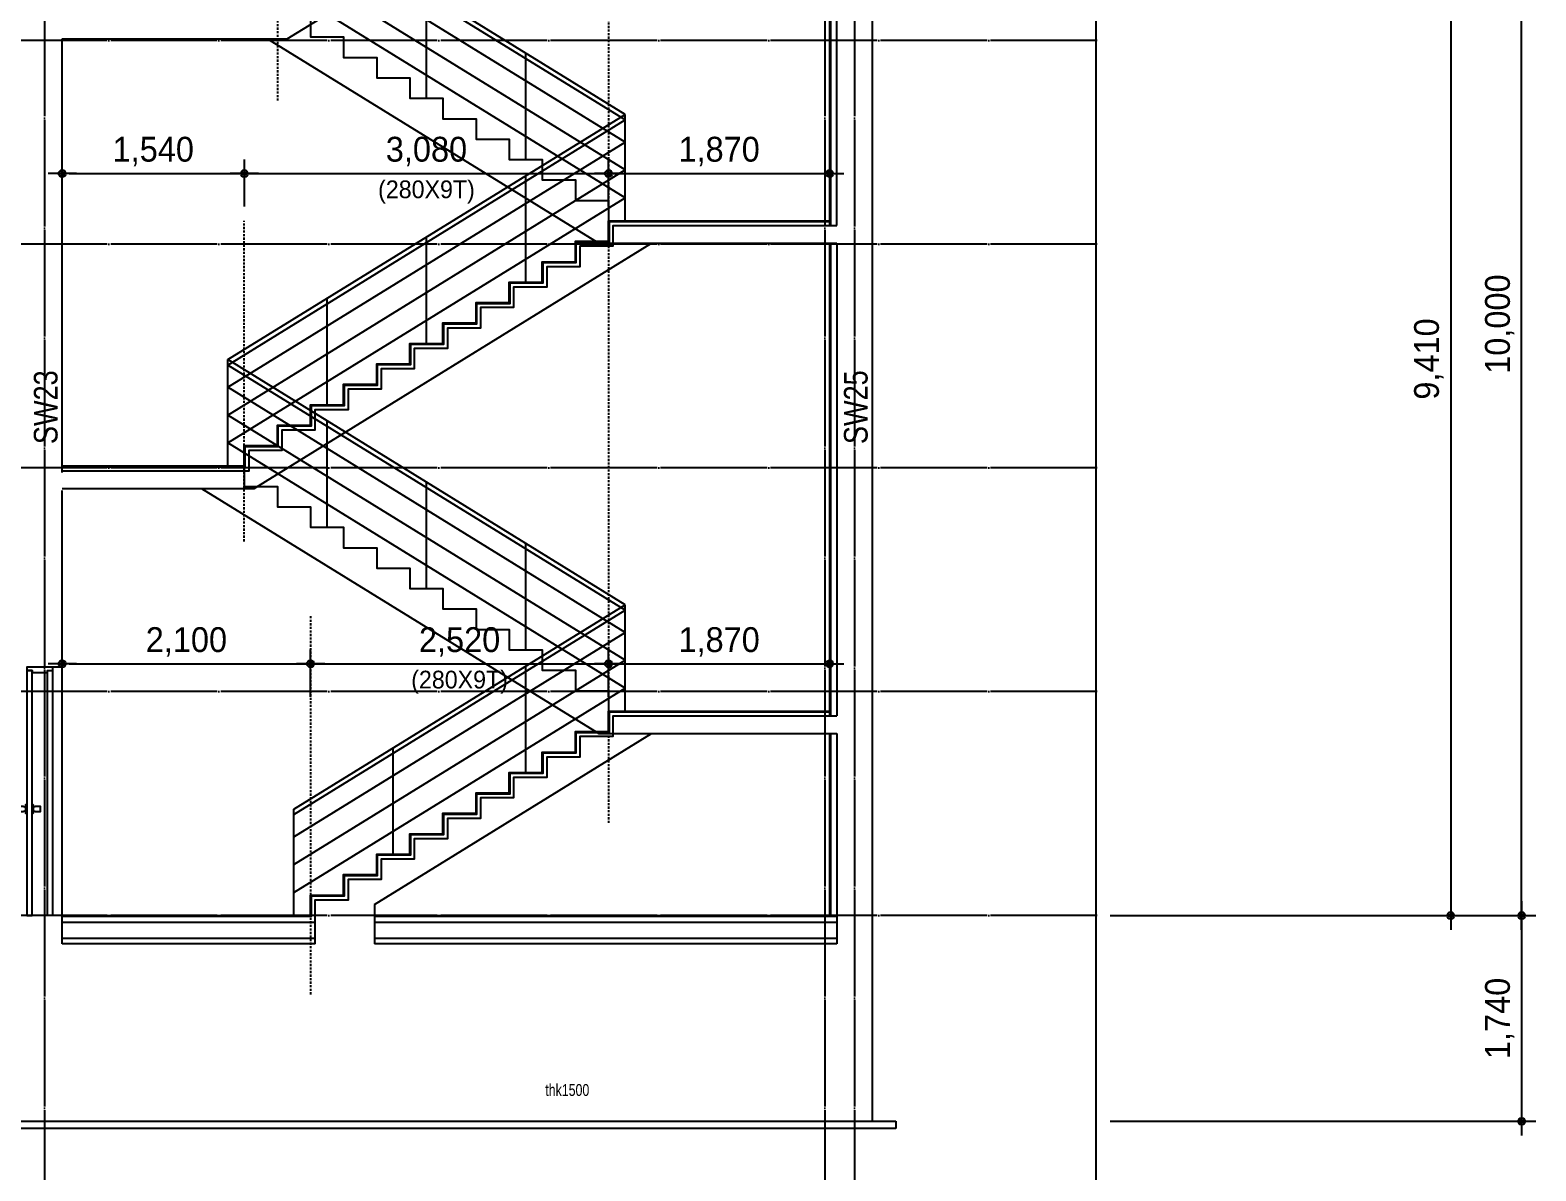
# Model space of a CAD drawing. Header units: millimetres. Extents: x 11948722 to 13111668, y -10771712 to -10232988.
# Drawn here: x 12782033 to 12794766, y -10503863 to -10494219 of the extents above; entities that cross this region are included whole.
import ezdxf
from ezdxf.enums import TextEntityAlignment as Align

# ---------------------------------------------------------------- set-up
doc = ezdxf.new("R2010")
doc.units = ezdxf.units.MM
doc.header["$LTSCALE"] = 150
doc.header["$MEASUREMENT"] = 0
doc.linetypes.add('CEN', pattern=[6.2, 6, -0.1, 0, -0.1])
doc.linetypes.add('Xref-계단단면도$0$H', pattern=[1, 0.6, -0.4])
doc.layers.get('0').update_dxf_attribs({"linetype": 'CONTINUOUS'})
doc.layers.get('Defpoints').update_dxf_attribs({"color": 117, "linetype": 'CONTINUOUS'})
for name, color, linetype in [('A-DOOR', 4, 'CONTINUOUS'), ('A-ELE-8', 8, 'CONTINUOUS'), ('A-중심선', 10, 'CEN'), ('CON-C', 2, 'CONTINUOUS'), ('ELE-06', 6, 'CONTINUOUS'), ('ELE-8', 8, 'CONTINUOUS'), ('ele11', 251, 'CONTINUOUS'), ('Xref-계단단면도$0$3 dim0', 7, 'CONTINUOUS'), ('Xref-계단단면도$0$A-CEIL', 6, 'CONTINUOUS'), ('Xref-계단단면도$0$A-DIM', 7, 'CONTINUOUS')]:
    doc.layers.add(name, color=color, linetype=linetype)
doc.styles.add('A.NARROW', font='ARIALN.TTF')
doc.styles.add('Xref-계단단면도$0$나눔고딕 Se', font='')
doc.styles.add('주석', font='')
doc.styles.get('Xref-계단단면도$0$나눔고딕 Se').set_extended_font_data('Dotum')
doc.styles.get('주석').set_extended_font_data('Dotum')
doc.dimstyles.new('Xref-계단단면도$0$A1-100', dxfattribs={"dimtxt": 3, "dimasz": 1, "dimexe": 2, "dimexo": 2, "dimgap": 1, "dimtad": 1, "dimdec": 0, "dimzin": 12, "dimdsep": 46, "dimlunit": 6, "dimtxsty": 'Xref-계단단면도$0$나눔고딕 Se', "dimblk1": 'Xref-계단단면도$0$DIMDOT', "dimblk2": 'Xref-계단단면도$0$DIMDOT', "dimsah": 1, "dimcen": -1, "dimdle": 2, "dimclrd": 256, "dimclre": 256, "dimclrt": 3, "dimadec": 0, "dimazin": 0, "dimtfac": 1, "dimtdec": 0, "dimtix": 1, "dimtmove": 2, "dimatfit": 3, "dimldrblk": 'Xref-계단단면도$0$DIMDOT', "dimfxl": 1, "dimtvp": 1, "dimtolj": 1, "dimtzin": 12, "dimlwd": -1, "dimlwe": -1, "dimarcsym": 0})

# ---------------------------------------------------------------- blocks, each defined once
blk = doc.blocks.new('Xref-계단단면도$0$DIMDOT')
at = {"color": 0}
blk.add_line((-2, 0), (2, 0), dxfattribs=at)
for radius in [0.5, 0.25]:
    blk.add_circle((0, 0), radius, dxfattribs=at)
blk = doc.blocks.new('*D1138')
at = {"layer": 'Defpoints', "color": 0, "ltscale": 1200}
for p in [(12791046, -10491704), (12794646, -10491704), (12791046, -10501704)]:
    blk.add_point(p, dxfattribs=at)
at = {"layer": 'Xref-계단단면도$0$3 dim0'}
for p, q in [((12791166, -10491704), (12794766, -10491704)), ((12794646, -10501644), (12794646, -10491764)), ((12791166, -10501704), (12794766, -10501704))]:
    blk.add_line(p, q, dxfattribs=at)
at = {"layer": 'Xref-계단단면도$0$3 dim0', "ltscale": 1200, "xscale": 60, "yscale": 60, "zscale": 60}
for p, rotation in [((12794646, -10491704), 90), ((12794646, -10501704), 270)]:
    blk.add_blockref('Xref-계단단면도$0$DIMDOT', p, dxfattribs=dict(at, rotation=rotation))
at = {"layer": 'Xref-계단단면도$0$3 dim0', "color": 3, "ltscale": 1200, "insert": (12794461, -10496704), "char_height": 210, "attachment_point": 5, "rotation": 90, "style": 'Xref-계단단면도$0$나눔고딕 Se'}
blk.add_mtext('\\A1;10,000', dxfattribs=at)
blk = doc.blocks.new('*U136')
at = {"layer": 'A-DOOR'}
for p, q in [((-200, 0), (-200, 2070)), ((-155, 0), (-155, 2055)), ((-200, 0), (-25, 0))]:
    blk.add_line(p, q, dxfattribs=at)
for points in [[(10, 2100), (20, 2100), (20, 2070), (-25, 2070), (-25, 2055), (-155, 2055), (-155, 2070), (-200, 2070), (-200, 2100), (-190, 2100)], [(-35, 915), (-55, 925), (-95, 925), (-95, 875), (-55, 875), (-35, 885)], [(-25, 945), (-35, 935), (-35, 865), (-25, 855)], [(20, 945), (30, 935), (30, 865), (20, 855)], [(30, 885), (50, 875), (90, 875), (90, 925), (50, 925), (30, 915)]]:
    blk.add_lwpolyline(points, dxfattribs=at)
blk.add_lwpolyline([(20, 0), (-25, 0), (-25, 2070), (20, 2070)], close=True, dxfattribs=at)
blk = doc.blocks.new('*D1110')
at = {"layer": 'Defpoints', "color": 0, "lineweight": -3, "ltscale": 1200}
for p in [(12784405, -10499576), (12782305, -10499976), (12784405, -10499976)]:
    blk.add_point(p, dxfattribs=at)
at = {"layer": 'Xref-계단단면도$0$3 dim0'}
for p, q in [((12782305, -10499856), (12782305, -10499456)), ((12784405, -10499856), (12784405, -10499456)), ((12782365, -10499576), (12784345, -10499576))]:
    blk.add_line(p, q, dxfattribs=at)
at = {"layer": 'Xref-계단단면도$0$3 dim0', "ltscale": 1200, "xscale": 60, "yscale": 60, "zscale": 60, "rotation": 180}
blk.add_blockref('Xref-계단단면도$0$DIMDOT', (12782305, -10499576), dxfattribs=at)
at = {"layer": 'Xref-계단단면도$0$3 dim0', "ltscale": 1200, "xscale": 60, "yscale": 60, "zscale": 60}
blk.add_blockref('Xref-계단단면도$0$DIMDOT', (12784405, -10499576), dxfattribs=at)
at = {"layer": 'Xref-계단단면도$0$3 dim0', "color": 3, "ltscale": 1200, "insert": (12783355, -10499391), "char_height": 210, "attachment_point": 5, "style": 'Xref-계단단면도$0$나눔고딕 Se'}
blk.add_mtext('\\A1;2,100', dxfattribs=at)
blk = doc.blocks.new('*D1111')
at = {"layer": 'Defpoints', "color": 0, "lineweight": -3, "ltscale": 1200}
for p in [(12788795, -10499576), (12786925, -10499976), (12788795, -10499976)]:
    blk.add_point(p, dxfattribs=at)
at = {"layer": 'Xref-계단단면도$0$3 dim0'}
for p, q in [((12786925, -10499856), (12786925, -10499456)), ((12788795, -10499856), (12788795, -10499456)), ((12786985, -10499576), (12788735, -10499576))]:
    blk.add_line(p, q, dxfattribs=at)
at = {"layer": 'Xref-계단단면도$0$3 dim0', "ltscale": 1200, "xscale": 60, "yscale": 60, "zscale": 60, "rotation": 180}
blk.add_blockref('Xref-계단단면도$0$DIMDOT', (12786925, -10499576), dxfattribs=at)
at = {"layer": 'Xref-계단단면도$0$3 dim0', "ltscale": 1200, "xscale": 60, "yscale": 60, "zscale": 60}
blk.add_blockref('Xref-계단단면도$0$DIMDOT', (12788795, -10499576), dxfattribs=at)
at = {"layer": 'Xref-계단단면도$0$3 dim0', "color": 3, "ltscale": 1200, "insert": (12787860, -10499391), "char_height": 210, "attachment_point": 5, "style": 'Xref-계단단면도$0$나눔고딕 Se'}
blk.add_mtext('\\A1;1,870', dxfattribs=at)
blk = doc.blocks.new('*D1131')
at = {"layer": 'Defpoints', "color": 0, "lineweight": -3, "ltscale": 1200}
for p in [(12786925, -10499576), (12784405, -10499976), (12786925, -10499976)]:
    blk.add_point(p, dxfattribs=at)
at = {"layer": 'Xref-계단단면도$0$3 dim0'}
for p, q in [((12784405, -10499856), (12784405, -10499456)), ((12786925, -10499856), (12786925, -10499456)), ((12784465, -10499576), (12786865, -10499576))]:
    blk.add_line(p, q, dxfattribs=at)
at = {"layer": 'Xref-계단단면도$0$3 dim0', "ltscale": 1200, "xscale": 60, "yscale": 60, "zscale": 60, "rotation": 180}
blk.add_blockref('Xref-계단단면도$0$DIMDOT', (12784405, -10499576), dxfattribs=at)
at = {"layer": 'Xref-계단단면도$0$3 dim0', "ltscale": 1200, "xscale": 60, "yscale": 60, "zscale": 60}
blk.add_blockref('Xref-계단단면도$0$DIMDOT', (12786925, -10499576), dxfattribs=at)
at = {"layer": 'Xref-계단단면도$0$3 dim0', "color": 3, "ltscale": 1200, "char_height": 210, "attachment_point": 5, "style": 'Xref-계단단면도$0$나눔고딕 Se'}
for s, insert in [('\\A1;2,520', (12785665, -10499391)), ('\\H0.71429x;(280X9T)', (12785665, -10499732))]:
    blk.add_mtext(s, dxfattribs=dict(at, insert=insert))
blk = doc.blocks.new('*D1142')
at = {"layer": 'Defpoints', "color": 0, "lineweight": -3, "ltscale": 1200}
for p in [(12783845, -10495431), (12782305, -10495831), (12783845, -10495831)]:
    blk.add_point(p, dxfattribs=at)
at = {"layer": 'Xref-계단단면도$0$3 dim0'}
for p, q in [((12782305, -10495711), (12782305, -10495311)), ((12783845, -10495711), (12783845, -10495311)), ((12782365, -10495431), (12783785, -10495431))]:
    blk.add_line(p, q, dxfattribs=at)
at = {"layer": 'Xref-계단단면도$0$3 dim0', "ltscale": 1200, "xscale": 60, "yscale": 60, "zscale": 60, "rotation": 180}
blk.add_blockref('Xref-계단단면도$0$DIMDOT', (12782305, -10495431), dxfattribs=at)
at = {"layer": 'Xref-계단단면도$0$3 dim0', "ltscale": 1200, "xscale": 60, "yscale": 60, "zscale": 60}
blk.add_blockref('Xref-계단단면도$0$DIMDOT', (12783845, -10495431), dxfattribs=at)
at = {"layer": 'Xref-계단단면도$0$3 dim0', "color": 3, "ltscale": 1200, "insert": (12783075, -10495245), "char_height": 210, "attachment_point": 5, "style": 'Xref-계단단면도$0$나눔고딕 Se'}
blk.add_mtext('\\A1;1,540', dxfattribs=at)
blk = doc.blocks.new('*D1143')
at = {"layer": 'Defpoints', "color": 0, "lineweight": -3, "ltscale": 1200}
for p in [(12788795, -10495431), (12786925, -10495831), (12788795, -10495831)]:
    blk.add_point(p, dxfattribs=at)
at = {"layer": 'Xref-계단단면도$0$3 dim0'}
for p, q in [((12786925, -10495711), (12786925, -10495311)), ((12788795, -10495711), (12788795, -10495311)), ((12786985, -10495431), (12788735, -10495431))]:
    blk.add_line(p, q, dxfattribs=at)
at = {"layer": 'Xref-계단단면도$0$3 dim0', "ltscale": 1200, "xscale": 60, "yscale": 60, "zscale": 60, "rotation": 180}
blk.add_blockref('Xref-계단단면도$0$DIMDOT', (12786925, -10495431), dxfattribs=at)
at = {"layer": 'Xref-계단단면도$0$3 dim0', "ltscale": 1200, "xscale": 60, "yscale": 60, "zscale": 60}
blk.add_blockref('Xref-계단단면도$0$DIMDOT', (12788795, -10495431), dxfattribs=at)
at = {"layer": 'Xref-계단단면도$0$3 dim0', "color": 3, "ltscale": 1200, "insert": (12787860, -10495245), "char_height": 210, "attachment_point": 5, "style": 'Xref-계단단면도$0$나눔고딕 Se'}
blk.add_mtext('\\A1;1,870', dxfattribs=at)
blk = doc.blocks.new('*D1144')
at = {"layer": 'Defpoints', "color": 0, "lineweight": -3, "ltscale": 1200}
for p in [(12786925, -10495431), (12783845, -10495831), (12786925, -10495831)]:
    blk.add_point(p, dxfattribs=at)
at = {"layer": 'Xref-계단단면도$0$3 dim0'}
for p, q in [((12783845, -10495711), (12783845, -10495311)), ((12786925, -10495711), (12786925, -10495311)), ((12783905, -10495431), (12786865, -10495431))]:
    blk.add_line(p, q, dxfattribs=at)
at = {"layer": 'Xref-계단단면도$0$3 dim0', "ltscale": 1200, "xscale": 60, "yscale": 60, "zscale": 60, "rotation": 180}
blk.add_blockref('Xref-계단단면도$0$DIMDOT', (12783845, -10495431), dxfattribs=at)
at = {"layer": 'Xref-계단단면도$0$3 dim0', "ltscale": 1200, "xscale": 60, "yscale": 60, "zscale": 60}
blk.add_blockref('Xref-계단단면도$0$DIMDOT', (12786925, -10495431), dxfattribs=at)
at = {"layer": 'Xref-계단단면도$0$3 dim0', "color": 3, "ltscale": 1200, "char_height": 210, "attachment_point": 5, "style": 'Xref-계단단면도$0$나눔고딕 Se'}
for s, insert in [('\\A1;3,080', (12785385, -10495245)), ('\\H0.71429x;(280X9T)', (12785385, -10495587))]:
    blk.add_mtext(s, dxfattribs=dict(at, insert=insert))
blk = doc.blocks.new('*D1304')
at = {"layer": 'Defpoints', "color": 0, "ltscale": 1200}
for p in [(12791046, -10501704), (12791046, -10503444), (12794646, -10503444)]:
    blk.add_point(p, dxfattribs=at)
at = {"layer": 'Xref-계단단면도$0$3 dim0'}
for p, q in [((12791166, -10501704), (12794766, -10501704)), ((12794646, -10501764), (12794646, -10503384)), ((12791166, -10503444), (12794766, -10503444))]:
    blk.add_line(p, q, dxfattribs=at)
at = {"layer": 'Xref-계단단면도$0$3 dim0', "ltscale": 1200, "xscale": 60, "yscale": 60, "zscale": 60}
for p, rotation in [((12794646, -10501704), 90), ((12794646, -10503444), 270)]:
    blk.add_blockref('Xref-계단단면도$0$DIMDOT', p, dxfattribs=dict(at, rotation=rotation))
at = {"layer": 'Xref-계단단면도$0$3 dim0', "color": 3, "ltscale": 1200, "insert": (12794461, -10502574), "char_height": 210, "attachment_point": 5, "rotation": 90, "style": 'Xref-계단단면도$0$나눔고딕 Se'}
blk.add_mtext('\\A1;1,740', dxfattribs=at)
blk = doc.blocks.new('*D1305')
at = {"layer": 'Defpoints', "color": 0, "ltscale": 1200}
for p in [(12791046, -10492294), (12791046, -10501704), (12794046, -10501704)]:
    blk.add_point(p, dxfattribs=at)
at = {"layer": 'Xref-계단단면도$0$3 dim0'}
for p, q in [((12791166, -10492294), (12794166, -10492294)), ((12794046, -10492354), (12794046, -10501644)), ((12791166, -10501704), (12794166, -10501704))]:
    blk.add_line(p, q, dxfattribs=at)
at = {"layer": 'Xref-계단단면도$0$3 dim0', "ltscale": 1200, "xscale": 60, "yscale": 60, "zscale": 60}
for p, rotation in [((12794046, -10492294), 90), ((12794046, -10501704), 270)]:
    blk.add_blockref('Xref-계단단면도$0$DIMDOT', p, dxfattribs=dict(at, rotation=rotation))
at = {"layer": 'Xref-계단단면도$0$3 dim0', "color": 3, "ltscale": 1200, "insert": (12793861, -10496999), "char_height": 210, "attachment_point": 5, "rotation": 90, "style": 'Xref-계단단면도$0$나눔고딕 Se'}
blk.add_mtext('\\A1;9,410', dxfattribs=at)

msp = doc.modelspace()

# ---------------------------------------------------------------- linework, layer by layer
at = {"layer": 'A-ELE-8'}
msp.add_line((12782304.7, -10501703.5), (12782304.7, -10499623.5), dxfattribs=at)
at = {"layer": 'A-중심선'}
for p, q in [((12782154.7, -10458703.5), (12782154.7, -10505384.5)), ((12788754.7, -10458703.5), (12788754.7, -10505384.5)), ((12789004.7, -10458703.5), (12789004.7, -10505384.5)), ((12791055.7, -10494307.5), (12773420.5, -10494307.5)), ((12791055.7, -10496027.5), (12773420.5, -10496027.5)), ((12791055.7, -10497919.5), (12773420.5, -10497919.5)), ((12791055.7, -10499811.5), (12773420.5, -10499811.5)), ((12791055.7, -10501703.5), (12772225.5, -10501703.5))]:
    msp.add_line(p, q, dxfattribs=at)
at = {"layer": 'CON-C', "ltscale": 1200}
for p, q in [((12789154.7, -10492203.5), (12789154.7, -10503443.5)), ((12784207.2, -10494293.5), (12787287.2, -10492393.5)), ((12782304.7, -10494293.5), (12784207.2, -10494293.5)), ((12783927.2, -10498093.5), (12787287.2, -10496020.8)), ((12787287.2, -10496020.8), (12788854.7, -10496020.8)), ((12788854.7, -10496020.8), (12788854.7, -10500016.3)), ((12782304.7, -10498093.5), (12783927.2, -10498093.5)), ((12782304.7, -10499603.5), (12782004.7, -10499603.5)), ((12784944.7, -10501611.3), (12787287.2, -10500166.3)), ((12787287.2, -10500166.3), (12788854.7, -10500166.3)), ((12788854.7, -10500166.3), (12788854.7, -10501943.5)), ((12784944.7, -10501611.3), (12784944.7, -10501943.5)), ((12782304.7, -10501703.5), (12782004.7, -10501703.5)), ((12782304.7, -10501943.5), (12782304.7, -10501703.5)), ((12784444.7, -10501943.5), (12782304.7, -10501943.5)), ((12788854.7, -10501943.5), (12784944.7, -10501943.5)), ((12773420.5, -10503443.5), (12789154.7, -10503443.5))]:
    msp.add_line(p, q, dxfattribs=at)
for points in [[(12788854.7, -10495870.8), (12788854.7, -10492393.5), (12787287.2, -10492393.5)], [(12782304.7, -10497959.5), (12782304.7, -10494293.5)], [(12782304.7, -10499603.5), (12782304.7, -10498109.5)]]:
    msp.add_lwpolyline(points, dxfattribs=at)
at = {"layer": 'CON-C', "ltscale": 1200, "flags": 128}
for points in [[(12782304.7, -10497943.5), (12783884.7, -10497943.5), (12783884.7, -10497770.8), (12784164.7, -10497770.8), (12784164.7, -10497598.1), (12784444.7, -10497598.1), (12784444.7, -10497425.3), (12784724.7, -10497425.3), (12784724.7, -10497252.6), (12785004.7, -10497252.6), (12785004.7, -10497079.9), (12785284.7, -10497079.9), (12785284.7, -10496907.2), (12785564.7, -10496907.2), (12785564.7, -10496734.4), (12785844.7, -10496734.4), (12785844.7, -10496561.7), (12786124.7, -10496561.7), (12786124.7, -10496389), (12786404.7, -10496389), (12786404.7, -10496216.3), (12786684.7, -10496216.3), (12786684.7, -10496043.5), (12786964.7, -10496043.5), (12786964.7, -10495870.8), (12788854.7, -10495870.8)], [(12784444.7, -10501943.5), (12784444.7, -10501570.8), (12784724.7, -10501570.8), (12784724.7, -10501398.1), (12785004.7, -10501398.1), (12785004.7, -10501225.3), (12785284.7, -10501225.3), (12785284.7, -10501052.6), (12785564.7, -10501052.6), (12785564.7, -10500879.9), (12785844.7, -10500879.9), (12785844.7, -10500707.2), (12786124.7, -10500707.2), (12786124.7, -10500534.4), (12786404.7, -10500534.4), (12786404.7, -10500361.7), (12786684.7, -10500361.7), (12786684.7, -10500189), (12786964.7, -10500189), (12786964.7, -10500016.3), (12788854.7, -10500016.3)]]:
    msp.add_lwpolyline(points, dxfattribs=at)
at = {"layer": 'Defpoints', "ltscale": 1200}
msp.add_lwpolyline([(12773420.5, -10458703.5), (12791046.5, -10458703.5), (12791046.5, -10505384.5), (12773420.5, -10505384.5)], close=True, dxfattribs=at)
at = {"layer": 'ELE-06'}
for p, q in [((12789154.7, -10503443.5), (12789354.7, -10503443.5)), ((12789354.7, -10503443.5), (12789354.7, -10503503.5)), ((12789354.7, -10503503.5), (12773420.5, -10503503.5))]:
    msp.add_line(p, q, dxfattribs=at)
at = {"layer": 'ELE-8', "ltscale": 300}
for p, q in [((12787064.7, -10494930.8), (12784264.7, -10493203.5)), ((12787064.7, -10494977.8), (12784264.7, -10493250.5)), ((12787064.7, -10495165.8), (12784264.7, -10493438.5)), ((12787064.7, -10495400.8), (12784264.7, -10493673.5)), ((12787064.7, -10495635.8), (12784264.7, -10493908.5)), ((12785384.7, -10494794.4), (12785384.7, -10493894.4)), ((12782304.7, -10494293.5), (12784042.1, -10494293.5)), ((12784042.1, -10494293.5), (12786842.1, -10496020.8)), ((12786224.7, -10495312.6), (12786224.7, -10494412.6)), ((12787064.7, -10495830.8), (12787064.7, -10494930.8)), ((12786842.1, -10496020.8), (12788354.7, -10496020.8)), ((12787064.7, -10499076.3), (12783704.7, -10497003.5)), ((12783704.7, -10497903.5), (12783704.7, -10497003.5)), ((12787064.7, -10499123.3), (12783704.7, -10497050.5)), ((12787064.7, -10499311.2), (12783704.7, -10497238.5)), ((12787064.7, -10499546.2), (12783704.7, -10497473.5)), ((12784544.7, -10498421.7), (12784544.7, -10497521.7)), ((12787064.7, -10499781.2), (12783704.7, -10497708.5)), ((12782304.7, -10498093.5), (12783482.1, -10498093.5)), ((12783482.1, -10498093.5), (12786842.1, -10500166.3)), ((12785384.7, -10498939.9), (12785384.7, -10498039.9)), ((12786224.7, -10499458.1), (12786224.7, -10498558.1)), ((12787064.7, -10499976.3), (12787064.7, -10499076.3)), ((12786842.1, -10500166.3), (12788354.7, -10500166.3))]:
    msp.add_line(p, q, dxfattribs=at)
at = {"layer": 'ELE-8', "ltscale": 300, "flags": 128}
for points in [[(12782304.7, -10494103.5), (12784404.7, -10494103.5), (12784404.7, -10494276.3), (12784684.7, -10494276.3), (12784684.7, -10494449), (12784964.7, -10494449), (12784964.7, -10494621.7), (12785244.7, -10494621.7), (12785244.7, -10494794.4), (12785524.7, -10494794.4), (12785524.7, -10494967.2), (12785804.7, -10494967.2), (12785804.7, -10495139.9), (12786084.7, -10495139.9), (12786084.7, -10495312.6), (12786364.7, -10495312.6), (12786364.7, -10495485.3), (12786644.7, -10495485.3), (12786644.7, -10495658.1), (12786924.7, -10495658.1), (12786924.7, -10495830.8), (12788354.7, -10495830.8)], [(12782304.7, -10497903.5), (12783844.7, -10497903.5), (12783844.7, -10498076.3), (12784124.7, -10498076.3), (12784124.7, -10498249), (12784404.7, -10498249), (12784404.7, -10498421.7), (12784684.7, -10498421.7), (12784684.7, -10498594.4), (12784964.7, -10498594.4), (12784964.7, -10498767.2), (12785244.7, -10498767.2), (12785244.7, -10498939.9), (12785524.7, -10498939.9), (12785524.7, -10499112.6), (12785804.7, -10499112.6), (12785804.7, -10499285.3), (12786084.7, -10499285.3), (12786084.7, -10499458.1), (12786364.7, -10499458.1), (12786364.7, -10499630.8), (12786644.7, -10499630.8), (12786644.7, -10499803.5), (12786924.7, -10499803.5), (12786924.7, -10499976.3), (12788354.7, -10499976.3)]]:
    msp.add_lwpolyline(points, dxfattribs=at)
at = {"layer": 'ele11', "ltscale": 0.5}
for p, q in [((12784444.7, -10501763.5), (12782304.7, -10501763.5)), ((12788854.7, -10501763.5), (12784944.7, -10501763.5)), ((12784444.7, -10501898.5), (12782304.7, -10501898.5)), ((12788854.7, -10501898.5), (12784944.7, -10501898.5))]:
    msp.add_line(p, q, dxfattribs=at)
at = {"layer": 'Xref-계단단면도$0$A-CEIL', "ltscale": 1200}
for p, q in [((12788794.7, -10495870.8), (12788794.7, -10492393.5)), ((12788804.7, -10495870.8), (12788804.7, -10492393.5)), ((12783704.7, -10497003.5), (12787064.7, -10494930.8)), ((12783704.7, -10497050.5), (12787064.7, -10494977.8)), ((12787064.7, -10495830.8), (12787064.7, -10494930.8)), ((12783704.7, -10497238.5), (12787064.7, -10495165.8)), ((12783704.7, -10497473.5), (12787064.7, -10495400.8)), ((12786224.7, -10496349), (12786224.7, -10495449)), ((12783704.7, -10497708.5), (12787064.7, -10495635.8)), ((12785384.7, -10496867.2), (12785384.7, -10495967.2)), ((12788794.7, -10500016.3), (12788794.7, -10496020.8)), ((12788804.7, -10500016.3), (12788804.7, -10496020.8)), ((12784544.7, -10497385.3), (12784544.7, -10496485.3)), ((12783704.7, -10497903.5), (12783704.7, -10497003.5)), ((12784264.7, -10500803.5), (12787064.7, -10499076.3)), ((12784264.7, -10500850.5), (12787064.7, -10499123.3)), ((12787064.7, -10499976.3), (12787064.7, -10499076.3)), ((12784264.7, -10501038.5), (12787064.7, -10499311.2)), ((12784264.7, -10501273.5), (12787064.7, -10499546.2)), ((12786224.7, -10500494.4), (12786224.7, -10499594.4)), ((12784264.7, -10501508.5), (12787064.7, -10499781.2)), ((12788794.7, -10501710.5), (12788794.7, -10500166.3)), ((12788804.7, -10501710.5), (12788804.7, -10500166.3)), ((12785104.7, -10501185.3), (12785104.7, -10500285.3)), ((12784264.7, -10501703.5), (12784264.7, -10500803.5)), ((12784944.7, -10501703.5), (12788794.7, -10501703.5)), ((12784944.7, -10501710.5), (12788854.7, -10501710.5))]:
    msp.add_line(p, q, dxfattribs=at)
at = {"layer": 'Xref-계단단면도$0$A-CEIL', "ltscale": 1200, "flags": 128}
for points in [[(12782304.7, -10497903.5), (12783844.7, -10497903.5), (12783844.7, -10497730.8), (12784124.7, -10497730.8), (12784124.7, -10497558.1), (12784404.7, -10497558.1), (12784404.7, -10497385.3), (12784684.7, -10497385.3), (12784684.7, -10497212.6), (12784964.7, -10497212.6), (12784964.7, -10497039.9), (12785244.7, -10497039.9), (12785244.7, -10496867.2), (12785524.7, -10496867.2), (12785524.7, -10496694.4), (12785804.7, -10496694.4), (12785804.7, -10496521.7), (12786084.7, -10496521.7), (12786084.7, -10496349), (12786364.7, -10496349), (12786364.7, -10496176.3), (12786644.7, -10496176.3), (12786644.7, -10496003.5), (12786924.7, -10496003.5), (12786924.7, -10495830.8), (12788794.7, -10495830.8)], [(12782304.7, -10497910.5), (12783851.7, -10497910.5), (12783851.7, -10497737.8), (12784131.7, -10497737.8), (12784131.7, -10497565.1), (12784411.7, -10497565.1), (12784411.7, -10497392.3), (12784691.7, -10497392.3), (12784691.7, -10497219.6), (12784971.7, -10497219.6), (12784971.7, -10497046.9), (12785251.7, -10497046.9), (12785251.7, -10496874.2), (12785531.7, -10496874.2), (12785531.7, -10496701.4), (12785811.7, -10496701.4), (12785811.7, -10496528.7), (12786091.7, -10496528.7), (12786091.7, -10496356), (12786371.7, -10496356), (12786371.7, -10496183.3), (12786651.7, -10496183.3), (12786651.7, -10496010.5), (12786931.7, -10496010.5), (12786931.7, -10495837.8), (12788794.7, -10495837.8)], [(12782304.7, -10501703.5), (12784404.7, -10501703.5), (12784404.7, -10501530.8), (12784684.7, -10501530.8), (12784684.7, -10501358.1), (12784964.7, -10501358.1), (12784964.7, -10501185.3), (12785244.7, -10501185.3), (12785244.7, -10501012.6), (12785524.7, -10501012.6), (12785524.7, -10500839.9), (12785804.7, -10500839.9), (12785804.7, -10500667.2), (12786084.7, -10500667.2), (12786084.7, -10500494.4), (12786364.7, -10500494.4), (12786364.7, -10500321.7), (12786644.7, -10500321.7), (12786644.7, -10500149), (12786924.7, -10500149), (12786924.7, -10499976.3), (12788794.7, -10499976.3)], [(12782304.7, -10501710.5), (12784411.7, -10501710.5), (12784411.7, -10501537.8), (12784691.7, -10501537.8), (12784691.7, -10501365.1), (12784971.7, -10501365.1), (12784971.7, -10501192.3), (12785251.7, -10501192.3), (12785251.7, -10501019.6), (12785531.7, -10501019.6), (12785531.7, -10500846.9), (12785811.7, -10500846.9), (12785811.7, -10500674.2), (12786091.7, -10500674.2), (12786091.7, -10500501.4), (12786371.7, -10500501.4), (12786371.7, -10500328.7), (12786651.7, -10500328.7), (12786651.7, -10500156), (12786931.7, -10500156), (12786931.7, -10499983.3), (12788794.7, -10499983.3)]]:
    msp.add_lwpolyline(points, dxfattribs=at)
at = {"layer": 'Xref-계단단면도$0$A-DIM', "color": 135, "linetype": 'Xref-계단단면도$0$H', "ltscale": 0.2}
for p, q in [((12786924.7, -10466703.5), (12786924.7, -10500922.6)), ((12784124.7, -10492097.5), (12784124.7, -10494813.6)), ((12783844.7, -10498540.6), (12783844.7, -10495830.8)), ((12784404.7, -10499173.1), (12784404.7, -10502375.6))]:
    msp.add_line(p, q, dxfattribs=at)

# ---------------------------------------------------------------- block references
at = {"layer": 'A-DOOR', "xscale": -1}
msp.add_blockref('*U136', (12782024.7, -10501703.5, 94135), dxfattribs=at)

# ---------------------------------------------------------------- texts
at = {"layer": 'Defpoints', "style": 'A.NARROW'}
for s, p in [('SW23', (12782165.2, -10497718.4)), ('SW25', (12789015.4, -10497718.4))]:
    msp.add_text(s, height=200, rotation=90, dxfattribs=at).set_placement(p, align=Align.MIDDLE_LEFT)
at = {"layer": 'Defpoints', "style": '주석', "width": 0.8}
msp.add_text('thk1500', height=100, dxfattribs=at).set_placement((12786389.7, -10503179.2), align=Align.MIDDLE_LEFT)
msp.add_text('thk1500', height=100, dxfattribs=at).set_placement((12786389.7, -10503179.2), align=Align.MIDDLE_LEFT)

# ---------------------------------------------------------------- dimensions: what is measured, and where the dimension line sits
at = {"layer": 'Xref-계단단면도$0$3 dim0'}
for base, p1, p2, angle, picture, middle in [((12794646.5, -10491703.5), (12791046.5, -10501703.5), (12791046.5, -10491703.5), 90, '*D1138', (12794461.1, -10496703.5)), ((12794046.5, -10501703.5), (12791046.5, -10492293.5), (12791046.5, -10501703.5), 90, '*D1305', (12793861.1, -10496998.5)), ((12794646.5, -10503443.5), (12791046.5, -10501703.5), (12791046.5, -10503443.5), 270, '*D1304', (12794461.1, -10502573.5))]:
    dim = msp.add_linear_dim(base=base, p1=p1, p2=p2, angle=angle, dimstyle='Xref-계단단면도$0$A1-100', override={"dimscale": 60, "dimtxt": 3.5}, dxfattribs=at)
    dim.commit()
    dim.dimension.update_dxf_attribs({"geometry": picture, "text_midpoint": middle})
for base, p1, p2, picture, middle in [((12783844.7, -10495430.8), (12782304.7, -10495830.8), (12783844.7, -10495830.8), '*D1142', (12783074.7, -10495245.4)), ((12788794.7, -10495430.8), (12786924.7, -10495830.8), (12788794.7, -10495830.8), '*D1143', (12787859.7, -10495245.4)), ((12784404.7, -10499576.3), (12782304.7, -10499976.3), (12784404.7, -10499976.3), '*D1110', (12783354.7, -10499390.9)), ((12788794.7, -10499576.3), (12786924.7, -10499976.3), (12788794.7, -10499976.3), '*D1111', (12787859.7, -10499390.9))]:
    dim = msp.add_linear_dim(base=base, p1=p1, p2=p2, dimstyle='Xref-계단단면도$0$A1-100', override={"dimscale": 60, "dimtxt": 3.5, "dimblk1": 'Xref-계단단면도$0$DIMDOT', "dimblk2": 'Xref-계단단면도$0$DIMDOT'}, dxfattribs=at)
    dim.commit()
    dim.dimension.update_dxf_attribs({"geometry": picture, "text_midpoint": middle})
for base, p1, p2, picture, middle in [((12786924.7, -10495430.8), (12783844.7, -10495830.8), (12786924.7, -10495830.8), '*D1144', (12785384.7, -10495430.8)), ((12786924.7, -10499576.3), (12784404.7, -10499976.3), (12786924.7, -10499976.3), '*D1131', (12785664.7, -10499576.3))]:
    dim = msp.add_linear_dim(base=base, p1=p1, p2=p2, text='<>\\X\\H0.71429x;(280X9T)', dimstyle='Xref-계단단면도$0$A1-100', override={"dimscale": 60, "dimtxt": 3.5, "dimtxsty": 'Xref-계단단면도$0$나눔고딕 Se', "dimblk1": 'Xref-계단단면도$0$DIMDOT', "dimblk2": 'Xref-계단단면도$0$DIMDOT'}, dxfattribs=at)
    dim.commit()
    dim.dimension.update_dxf_attribs({"geometry": picture, "text_midpoint": middle})

doc.saveas('drawing.dxf')
